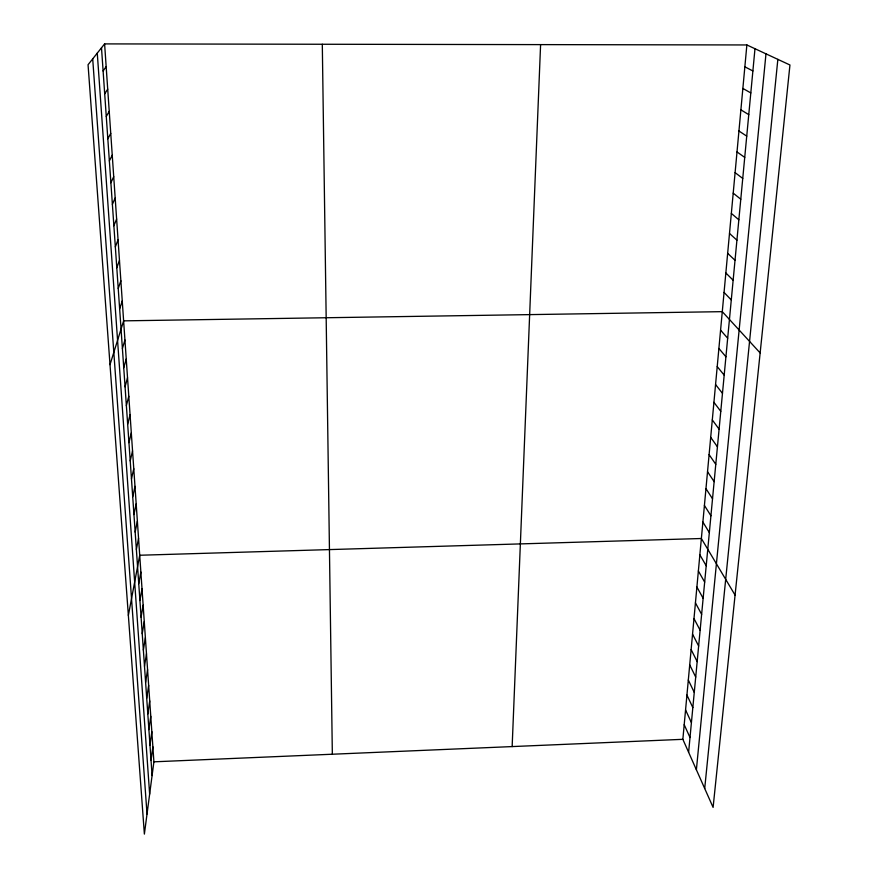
<?xml version="1.0" encoding="UTF-8"?>
<svg xmlns="http://www.w3.org/2000/svg" width="878" height="878" viewBox="0 0 878 878"><rect width="100%" height="100%" fill="white"/><g stroke="black" fill="none" stroke-linecap="round" stroke-linejoin="round"><path stroke-width="1.32" d="M512.148 746.585L540.596 44.613M746.871 44.954L789.948 64.994L713.101 807.398L682.854 739.32L746.871 44.954L104.603 43.9L88.052 64.731L144.376 834.1L153.902 761.819L104.603 43.9M688.615 752.303L754.981 48.729M696.386 769.786L765.978 53.843M704.705 788.51L777.853 59.364M151.038 760.392L152.871 746.805M149.973 745.082L151.839 731.648M148.898 729.618L150.786 716.349M147.811 714.012L149.721 700.918M146.714 698.262L148.656 685.334M145.616 682.36L147.57 669.607M144.497 666.303L146.483 653.737M143.366 650.093L145.386 637.702M142.225 633.729L144.266 621.525M141.084 617.201L143.147 605.194M139.92 600.519L142.017 588.71M138.746 583.661L140.875 572.061M128.364 615.412L139.723 555.247L701.368 538.51L735.073 595.108M136.375 549.463L138.548 538.269M135.168 532.101L137.374 521.126M133.95 514.574L136.189 503.818M132.721 496.871L134.982 486.335M131.47 478.982L133.774 468.687M130.218 460.917L132.545 450.853M128.945 442.666L131.316 432.843M127.661 424.228L130.065 414.646M126.366 405.603L128.803 396.274M125.06 386.781L127.529 377.705M123.743 367.761L126.234 358.948M122.404 348.544L124.939 340.005M110.002 364.666L123.622 320.854L722.287 311.657L760.139 352.934M119.649 308.902L122.251 300.924M118.223 288.456L120.868 280.773M116.785 267.79L119.474 260.415M115.336 246.883L118.058 239.826M113.866 225.756L116.631 219.006M112.384 204.387L115.183 197.967M110.88 182.767L113.723 176.687M109.355 160.915L112.241 155.176M107.818 138.812L110.749 133.412M106.271 116.456L109.234 111.418M104.691 93.836L107.709 89.161M103.099 70.953L106.161 66.662M153.902 761.819L682.854 739.32M744.862 66.827L752.885 70.953M742.865 88.448L750.811 92.925M740.889 109.838L748.769 114.656M738.936 130.998L746.739 136.145M737.015 151.938L744.731 157.403M735.105 172.648L742.744 178.432M733.207 193.138L740.791 199.229M731.341 213.409L738.848 219.807M729.497 233.471L736.927 240.166M727.664 253.325L735.029 260.305M725.854 272.97L733.141 280.236M724.054 292.418L731.286 299.958M720.575 330.15L727.675 338.217M718.895 348.456L725.93 356.775M717.216 366.587L724.196 375.147M715.559 384.531L722.473 393.333M713.924 402.311L720.783 411.343M712.299 419.914L719.093 429.177M710.697 437.343L717.436 446.836M709.106 454.617L715.779 464.33M707.525 471.716L714.143 481.649M705.967 488.651L712.53 498.792M704.419 505.432L710.928 515.781M702.883 522.048L709.336 532.606M699.865 554.83L706.208 565.772M698.372 570.985L704.672 582.125M696.891 586.998L703.146 598.313M695.431 602.857L701.632 614.359M693.982 618.573L700.128 630.261M692.544 634.157L698.647 646.01M691.129 649.588L697.176 661.617M689.713 664.876L695.716 677.07M688.319 680.033L694.268 692.391M686.936 695.058L692.841 707.58M685.564 709.94L691.414 722.616M684.203 724.701L690.009 737.531M97.271 53.119L149.644 794.118M92.706 58.87L147.021 814.005M101.497 47.807L152.092 775.57M322.303 44.262L332.345 754.224"/></g></svg>
